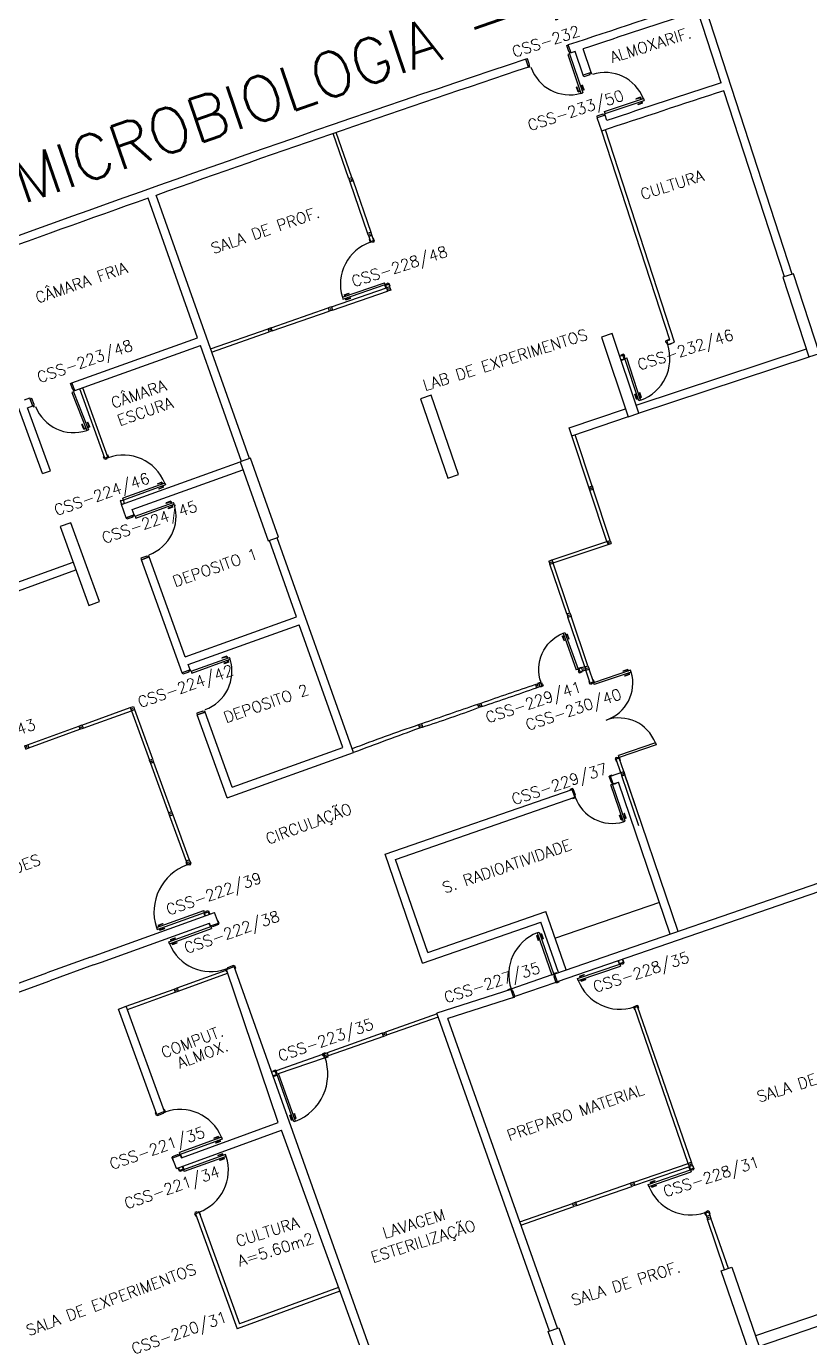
# Model space of a CAD drawing. Extents: x -152 to 150, y 325 to 437.
# Drawn here: x -137.69 to -123.66, y 363.59 to 387.06 of the extents above; entities that cross this region are included whole.
import ezdxf
from ezdxf.enums import TextEntityAlignment as Align

# ---------------------------------------------------------------- set-up
doc = ezdxf.new("R2010")
doc.units = 0
doc.header["$LTSCALE"] = 0.01
doc.header["$MEASUREMENT"] = 0
doc.layers.get('0').update_dxf_attribs({"linetype": 'CONTINUOUS'})
for name, color, linetype in [('ALV', 2, 'CONTINUOUS'), ('AREA', 2, 'CONTINUOUS'), ('BANC', 2, 'CONTINUOUS'), ('DIV', 2, 'CONTINUOUS'), ('ESQ', 1, 'CONTINUOUS'), ('ESTR', 3, 'CONTINUOUS'), ('MACANETA', 2, 'CONTINUOUS'), ('MARCO', 2, 'CONTINUOUS'), ('MAÇANETA', 2, 'CONTINUOUS'), ('PISO', 1, 'CONTINUOUS'), ('PORTA', 2, 'CONTINUOUS'), ('SOLEIRA', 1, 'CONTINUOUS'), ('TEXTO', 2, 'CONTINUOUS'), ('TEXTO-ENDEREÇO', 2, 'CONTINUOUS'), ('USO', 2, 'CONTINUOUS')]:
    doc.layers.add(name, color=color, linetype=linetype)
doc.styles.add('LEGENDA', font='romans.shx', dxfattribs={"height": 0.2})
doc.styles.add('UNB-100', font='simplex.shx', dxfattribs={"height": 3})
doc.styles.add('UNB-100-1', font='simplex.shx', dxfattribs={"height": 0.2})

# ---------------------------------------------------------------- blocks, each defined once
blk = doc.blocks.new('PILAR-SSS')
blk.add_lwpolyline([(0.003, -26.452), (0.003, -27.952), (0.203, -27.952), (0.203, -26.452)], close=True)
blk = doc.blocks.new('MT')
for p, q in [((-0.03, 0.03), (0.03, 0.03)), ((-0.03, 0.03), (-0.03, -0.03)), ((0.03, 0.03), (0.03, -0.03)), ((-0.03, -0.03), (0.03, -0.03))]:
    blk.add_line(p, q)
at = {"color": 1}
for p, q in [((-0.011, 0), (0.011, 0)), ((0, 0.011), (0, -0.011))]:
    blk.add_line(p, q, dxfattribs=at)
blk = doc.blocks.new('DOOR80')
at = {"layer": 'MACANETA'}
for p, q in [((-0.015, -0.755), (-0.015, -0.665)), ((-0.015, -0.665), (-0.01, -0.665)), ((-0.01, -0.755), (-0.01, -0.665)), ((0.075, -0.755), (0.075, -0.665)), ((0.08, -0.665), (0.075, -0.665)), ((0.08, -0.755), (0.08, -0.665)), ((-0.015, -0.755), (0.012, -0.755)), ((-0.01, -0.735), (0.012, -0.735)), ((0.012, -0.728), (0.015, -0.728)), ((0.012, -0.763), (0.012, -0.728)), ((0.012, -0.763), (0.015, -0.763)), ((0.053, -0.728), (0.05, -0.728)), ((0.053, -0.763), (0.05, -0.763)), ((0.053, -0.763), (0.053, -0.728)), ((0.075, -0.735), (0.053, -0.735)), ((0.08, -0.755), (0.053, -0.755))]:
    blk.add_line(p, q, dxfattribs=at)
at = {"layer": 'PORTA'}
for p, q in [((0.015, -0.8), (0.015, 0)), ((0.015, 0), (0.05, 0)), ((0.05, -0.8), (0.05, 0)), ((0.05, -0.8), (0.015, -0.8))]:
    blk.add_line(p, q, dxfattribs=at)
at = {"layer": 'PORTA', "color": 1}
blk.add_arc((0.02, 0), 0.8, 272.1491, 0, dxfattribs=at)
blk = doc.blocks.new('ESQCE')
for p, q in [((0, 0), (0, -2.143)), ((0.2, 0), (0.2, -0.06)), ((0.2, -0.06), (0, -0.06)), ((0.03, -0.06), (0.03, -2.143)), ((0.03, -1.056), (0, -1.056)), ((0.03, -1.086), (0, -1.086)), ((0.03, -2.113), (0, -2.113)), ((0.03, -2.143), (0, -2.143)), ((0.07, -2.113), (0.07, -4.253)), ((0.07, -2.113), (0.1, -2.113)), ((0.07, -2.143), (0.1, -2.143)), ((0.1, -2.113), (0.1, -4.253)), ((0.1, -3.199), (0.07, -3.199)), ((0.1, -3.229), (0.07, -3.229)), ((0.07, -4.223), (0.1, -4.223)), ((0, -4.256), (0, -6.443)), ((0.1, -4.256), (0, -4.256)), ((0.1, -4.316), (0, -4.316)), ((0.03, -4.346), (0, -4.346)), ((0.03, -4.316), (0.03, -6.443)), ((0.07, -4.253), (0.1, -4.253)), ((0.1, -4.256), (0.1, -4.316)), ((0.03, -6.413), (0, -6.413)), ((0.03, -6.443), (0, -6.443)), ((0.1, -6.413), (0.07, -6.413)), ((0.07, -6.413), (0.07, -8.571)), ((0.1, -6.443), (0.07, -6.443)), ((0.1, -6.413), (0.1, -8.571)), ((0.1, -7.485), (0.07, -7.485)), ((0.1, -7.515), (0.07, -7.515)), ((0, -8.541), (0.03, -8.541)), ((0, -8.541), (0, -10.694)), ((0, -8.571), (0.03, -8.571)), ((0.03, -8.541), (0.03, -10.694)), ((0.1, -8.541), (0.07, -8.541)), ((0.07, -8.571), (0.1, -8.571)), ((0.03, -9.628), (0, -9.628)), ((0.03, -9.658), (0, -9.658)), ((0.03, -10.664), (0, -10.664)), ((0.102, -10.694), (0, -10.694)), ((0, -10.694), (0, -10.755)), ((0.03, -10.694), (0, -10.694)), ((0, -10.755), (0.102, -10.755)), ((0.1, -10.755), (0.07, -10.755)), ((0.07, -10.755), (0.07, -12.882)), ((0.1, -10.785), (0.07, -10.785)), ((0.1, -10.755), (0.1, -12.882)), ((0.102, -10.755), (0.102, -10.694)), ((0.1, -11.77), (0.07, -11.77)), ((0.1, -11.8), (0.07, -11.8)), ((0.03, -12.852), (0, -12.852)), ((0.03, -12.852), (0, -12.852)), ((0, -12.852), (0, -12.887)), ((0.03, -12.882), (0, -12.882)), ((0, -12.887), (0, -15.019)), ((0.03, -12.852), (0.03, -14.95)), ((0.1, -12.852), (0.07, -12.852)), ((0.1, -12.882), (0.07, -12.882)), ((0.03, -13.898), (0, -13.898)), ((0.03, -13.958), (0, -13.958)), ((0, -14.95), (0.2, -14.95)), ((0.2, -14.95), (0.2, -15.019))]:
    blk.add_line(p, q)
blk = doc.blocks.new('ESQCE-SSC')
for p, q in [((0, 0), (0, -2.143)), ((0.2, 0), (0.2, -0.06)), ((0.2, -0.06), (0, -0.06)), ((0.03, -0.06), (0.03, -2.143)), ((0.03, -1.056), (0, -1.056)), ((0.03, -1.086), (0, -1.086)), ((0.03, -2.113), (0, -2.113)), ((0.03, -2.143), (0, -2.143)), ((0.07, -2.113), (0.07, -4.253)), ((0.07, -2.113), (0.1, -2.113)), ((0.07, -2.143), (0.1, -2.143)), ((0.1, -2.113), (0.1, -4.253)), ((0.1, -3.199), (0.07, -3.199)), ((0.1, -3.229), (0.07, -3.229)), ((0.07, -4.223), (0.1, -4.223)), ((0, -4.256), (0, -6.443)), ((0.1, -4.256), (0, -4.256)), ((0.1, -4.316), (0, -4.316)), ((0.03, -4.346), (0, -4.346)), ((0.03, -4.316), (0.03, -6.443)), ((0.07, -4.253), (0.1, -4.253)), ((0.1, -4.256), (0.1, -4.316)), ((0.03, -6.413), (0, -6.413)), ((0.03, -6.443), (0, -6.443)), ((0.1, -6.413), (0.07, -6.413)), ((0.07, -6.413), (0.07, -8.571)), ((0.1, -6.443), (0.07, -6.443)), ((0.1, -6.413), (0.1, -8.571)), ((0.1, -7.485), (0.07, -7.485)), ((0.1, -7.515), (0.07, -7.515)), ((0, -8.541), (0.03, -8.541)), ((0, -8.541), (0, -10.694)), ((0, -8.571), (0.03, -8.571)), ((0.03, -8.541), (0.03, -10.694)), ((0.1, -8.541), (0.07, -8.541)), ((0.07, -8.571), (0.1, -8.571)), ((0.03, -9.628), (0, -9.628)), ((0.03, -9.658), (0, -9.658)), ((0.03, -10.664), (0, -10.664)), ((0.102, -10.694), (0, -10.694)), ((0, -10.694), (0, -10.755)), ((0.03, -10.694), (0, -10.694)), ((0, -10.755), (0.102, -10.755)), ((0.1, -10.755), (0.07, -10.755)), ((0.07, -10.755), (0.07, -12.882)), ((0.1, -10.785), (0.07, -10.785)), ((0.1, -10.755), (0.1, -12.882)), ((0.102, -10.755), (0.102, -10.694)), ((0.1, -11.77), (0.07, -11.77)), ((0, -12.887), (0, -15.019)), ((0.03, -12.852), (0.03, -14.95)), ((0, -14.95), (0.2, -14.95)), ((0.2, -14.95), (0.2, -15.019))]:
    blk.add_line(p, q)
blk = doc.blocks.new('DOOR90')
at = {"layer": 'MACANETA'}
for p, q in [((-0.01, -0.765), (-0.005, -0.765)), ((-0.01, -0.855), (-0.01, -0.765)), ((-0.01, -0.855), (0.017, -0.855)), ((-0.005, -0.855), (-0.005, -0.765)), ((-0.005, -0.835), (0.017, -0.835)), ((0.017, -0.863), (0.017, -0.828)), ((0.017, -0.828), (0.02, -0.828)), ((0.017, -0.863), (0.02, -0.863)), ((0.053, -0.828), (0.05, -0.828)), ((0.053, -0.863), (0.05, -0.863)), ((0.053, -0.863), (0.053, -0.828)), ((0.075, -0.835), (0.053, -0.835)), ((0.08, -0.855), (0.053, -0.855)), ((0.08, -0.765), (0.075, -0.765)), ((0.075, -0.855), (0.075, -0.765)), ((0.08, -0.855), (0.08, -0.765))]:
    blk.add_line(p, q, dxfattribs=at)
at = {"layer": 'PORTA'}
for p, q in [((0.02, -0.9), (0.02, 0.01)), ((0.02, 0.01), (0.05, 0.01)), ((0.05, -0.9), (0.05, 0.01)), ((0.05, -0.9), (0.02, -0.9))]:
    blk.add_line(p, q, dxfattribs=at)
at = {"layer": 'PORTA', "color": 1}
blk.add_arc((0.02, 0.01), 0.91, 271.8892, 0, dxfattribs=at)
blk = doc.blocks.new('DOOR-90')
at = {"layer": 'MACANETA'}
for p, q in [((-0.08, -0.765), (-0.075, -0.765)), ((-0.08, -0.855), (-0.08, -0.765)), ((-0.08, -0.855), (-0.053, -0.855)), ((-0.075, -0.855), (-0.075, -0.765)), ((-0.075, -0.835), (-0.053, -0.835)), ((-0.053, -0.863), (-0.053, -0.828)), ((-0.053, -0.828), (-0.05, -0.828)), ((-0.053, -0.863), (-0.05, -0.863)), ((-0.012, -0.828), (-0.015, -0.828)), ((-0.012, -0.863), (-0.015, -0.863)), ((-0.012, -0.863), (-0.012, -0.828)), ((0.01, -0.835), (-0.012, -0.835)), ((0.015, -0.855), (-0.012, -0.855)), ((0.015, -0.765), (0.01, -0.765)), ((0.01, -0.855), (0.01, -0.765)), ((0.015, -0.855), (0.015, -0.765))]:
    blk.add_line(p, q, dxfattribs=at)
at = {"layer": 'PORTA'}
for p, q in [((-0.015, 0), (-0.05, 0)), ((-0.05, -0.9), (-0.05, 0)), ((-0.015, -0.9), (-0.015, 0)), ((-0.05, -0.9), (-0.015, -0.9))]:
    blk.add_line(p, q, dxfattribs=at)
at = {"layer": 'PORTA', "color": 1}
blk.add_arc((-0.02, 0), 0.9, 180, 268.0898, dxfattribs=at)
blk = doc.blocks.new('DOOR-70')
at = {"layer": 'MAÇANETA'}
for p, q in [((-0.08, -0.655), (-0.08, -0.565)), ((-0.08, -0.565), (-0.075, -0.565)), ((-0.08, -0.655), (-0.053, -0.655)), ((-0.075, -0.655), (-0.075, -0.565)), ((-0.075, -0.635), (-0.053, -0.635)), ((-0.053, -0.628), (-0.05, -0.628)), ((-0.053, -0.663), (-0.053, -0.628)), ((-0.053, -0.663), (-0.05, -0.663)), ((-0.012, -0.628), (-0.015, -0.628)), ((-0.012, -0.663), (-0.015, -0.663)), ((-0.012, -0.663), (-0.012, -0.628)), ((0.01, -0.635), (-0.012, -0.635)), ((0.015, -0.655), (-0.012, -0.655)), ((0.01, -0.655), (0.01, -0.565)), ((0.015, -0.565), (0.01, -0.565)), ((0.015, -0.655), (0.015, -0.565))]:
    blk.add_line(p, q, dxfattribs=at)
at = {"layer": 'PORTA'}
for p, q in [((-0.05, -0.7), (-0.05, 0)), ((-0.015, 0), (-0.05, 0)), ((-0.015, -0.7), (-0.015, 0)), ((-0.05, -0.7), (-0.015, -0.7))]:
    blk.add_line(p, q, dxfattribs=at)
at = {"layer": 'PORTA', "color": 1}
blk.add_arc((-0.02, 0), 0.7, 180, 267.5437, dxfattribs=at)
blk = doc.blocks.new('DOOR-80')
at = {"layer": 'MACANETA'}
for p, q in [((-0.08, -0.665), (-0.075, -0.665)), ((-0.08, -0.755), (-0.08, -0.665)), ((-0.075, -0.755), (-0.075, -0.665)), ((0.015, -0.665), (0.01, -0.665)), ((0.01, -0.755), (0.01, -0.665)), ((0.015, -0.755), (0.015, -0.665)), ((-0.08, -0.755), (-0.053, -0.755)), ((-0.075, -0.735), (-0.053, -0.735)), ((-0.053, -0.763), (-0.053, -0.728)), ((-0.053, -0.728), (-0.05, -0.728)), ((-0.053, -0.763), (-0.05, -0.763)), ((-0.012, -0.728), (-0.015, -0.728)), ((-0.012, -0.763), (-0.015, -0.763)), ((-0.012, -0.763), (-0.012, -0.728)), ((0.01, -0.735), (-0.012, -0.735)), ((0.015, -0.755), (-0.012, -0.755))]:
    blk.add_line(p, q, dxfattribs=at)
at = {"layer": 'PORTA'}
for p, q in [((-0.05, -0.8), (-0.05, 0)), ((-0.015, 0), (-0.05, 0)), ((-0.015, -0.8), (-0.015, 0)), ((-0.05, -0.8), (-0.015, -0.8))]:
    blk.add_line(p, q, dxfattribs=at)
at = {"layer": 'PORTA', "color": 1}
blk.add_arc((-0.02, 0), 0.8, 180, 267.8509, dxfattribs=at)
blk = doc.blocks.new('PD80')
for p, q in [((-0.777, 0.01), (-0.777, -0.03)), ((-0.777, 0.01), (-0.687, 0.01)), ((-0.687, 0), (-0.687, 0.01)), ((-0.075, 0), (0.075, 0)), ((-0.075, 0), (-0.075, -0.02)), ((0.075, -0.03), (0.075, 0)), ((-0.817, -0.065), (-0.817, -0.03)), ((-0.085, -0.03), (-0.817, -0.03)), ((-0.085, -0.065), (-0.817, -0.065)), ((-0.777, -0.105), (-0.777, -0.065)), ((-0.777, -0.105), (-0.687, -0.105)), ((-0.767, 0), (-0.767, -0.03)), ((-0.767, 0), (-0.687, 0)), ((-0.767, -0.095), (-0.767, -0.065)), ((-0.767, -0.095), (-0.687, -0.095)), ((-0.687, -0.095), (-0.687, -0.105)), ((-0.085, -0.03), (-0.085, -0.065)), ((-0.075, -0.02), (-0.04, -0.02)), ((-0.04, -0.03), (-0.04, -0.02)), ((-0.04, -0.03), (0.075, -0.03)), ((-0.075, -0.781), (-0.04, -0.781)), ((-0.075, -0.801), (-0.075, -0.781)), ((-0.075, -0.801), (0.075, -0.801)), ((-0.075, -0.802), (0.075, -0.802)), ((-0.04, -0.771), (0.075, -0.771)), ((-0.04, -0.771), (-0.04, -0.781)), ((0.075, -0.771), (0.075, -0.801))]:
    blk.add_line(p, q)
blk.add_arc((-0.085, -0.03), 0.731, 182.6571, 270)
blk = doc.blocks.new('PE80')
for p, q in [((0.075, 0), (-0.075, 0)), ((-0.075, -0.03), (-0.075, 0)), ((0.075, 0), (0.075, -0.02)), ((0.777, 0.01), (0.687, 0.01)), ((0.687, 0), (0.687, 0.01)), ((0.777, 0.01), (0.777, -0.03)), ((0.04, -0.03), (-0.075, -0.03)), ((0.075, -0.02), (0.04, -0.02)), ((0.04, -0.03), (0.04, -0.02)), ((0.085, -0.03), (0.817, -0.03)), ((0.085, -0.03), (0.085, -0.065)), ((0.085, -0.065), (0.817, -0.065)), ((0.767, 0), (0.687, 0)), ((0.767, -0.095), (0.687, -0.095)), ((0.687, -0.095), (0.687, -0.105)), ((0.777, -0.105), (0.687, -0.105)), ((0.767, 0), (0.767, -0.03)), ((0.767, -0.095), (0.767, -0.065)), ((0.777, -0.105), (0.777, -0.065)), ((0.817, -0.065), (0.817, -0.03)), ((0.04, -0.771), (-0.075, -0.771)), ((-0.075, -0.771), (-0.075, -0.801)), ((0.075, -0.801), (-0.075, -0.801)), ((0.075, -0.802), (-0.075, -0.802)), ((0.04, -0.771), (0.04, -0.781)), ((0.075, -0.781), (0.04, -0.781)), ((0.075, -0.801), (0.075, -0.781))]:
    blk.add_line(p, q)
blk.add_arc((0.085, -0.03), 0.731, 270, 357.3429)
blk = doc.blocks.new('bl')
at = {"layer": 'PORTA'}
for p, q in [((-126.424, 374.234), (-127.087, 374.009)), ((-126.413, 374.201), (-127.076, 373.976)), ((-126.424, 374.234), (-126.413, 374.201))]:
    blk.add_line(p, q, dxfattribs=at)
at = {"layer": 'PORTA', "color": 1}
blk.add_arc((-127.077, 373.981), 0.7, 21.2433, 108.787, dxfattribs=at)
at = {"layer": 'MAÇANETA', "rotation": 108.7870427439232}
blk.add_blockref('DOOR-70', (-127.535, 375.325), dxfattribs=at)
blk = doc.blocks.new('port6')
at = {"layer": 'PORTA'}
for p, q in [((-127.818, 370.017), (-127.06, 370.273)), ((-127.807, 369.984), (-127.049, 370.24)), ((-127.807, 369.984), (-127.818, 370.017)), ((-127.785, 370.06), (-127.7, 370.089)), ((-127.785, 370.06), (-127.776, 370.035)), ((-127.783, 370.056), (-127.698, 370.084)), ((-127.783, 370.032), (-127.75, 370.043)), ((-127.783, 370.032), (-127.782, 370.029)), ((-127.77, 369.993), (-127.771, 369.996)), ((-127.77, 369.993), (-127.737, 370.005)), ((-127.764, 370.062), (-127.757, 370.041)), ((-127.755, 369.97), (-127.763, 369.996)), ((-127.756, 369.975), (-127.671, 370.004)), ((-127.755, 369.97), (-127.669, 369.999)), ((-127.75, 370.043), (-127.749, 370.041)), ((-127.737, 369.981), (-127.744, 370.002)), ((-127.737, 370.005), (-127.738, 370.007)), ((-127.7, 370.089), (-127.698, 370.084)), ((-127.669, 369.999), (-127.671, 370.004))]:
    blk.add_line(p, q, dxfattribs=at)
at = {"layer": 'PORTA', "color": 1}
blk.add_arc((-127.058, 370.268), 0.8, 200.7886, 288.6395, dxfattribs=at)

msp = doc.modelspace()

# ---------------------------------------------------------------- linework, layer by layer
at = {"layer": 'ALV'}
for p, q in [((-125.247, 386.048), (-125.666, 387.332)), ((-123.974, 382.624), (-125.523, 387.378)), ((-127.934, 386.585), (-127.984, 386.726)), ((-127.718, 386.185), (-127.859, 386.61)), ((-127.575, 386.232), (-127.717, 386.657)), ((-128.695, 386.331), (-128.745, 386.472)), ((-127.575, 386.232), (-127.718, 386.185)), ((-124.116, 382.578), (-125.201, 385.906)), ((-127.323, 385.471), (-127.465, 385.424)), ((-127.291, 385.376), (-127.323, 385.471)), ((-127.386, 385.186), (-127.465, 385.424)), ((-133.692, 379.322), (-135.362, 384.035)), ((-134.618, 381.487), (-135.503, 383.985)), ((-136.867, 380.679), (-134.618, 381.487)), ((-136.813, 380.539), (-134.568, 381.345)), ((-133.833, 379.272), (-134.568, 381.345)), ((-126.771, 380.279), (-123.718, 381.288)), ((-126.726, 380.135), (-123.671, 381.146)), ((-137.395, 379.054), (-138.079, 380.934)), ((-136.813, 380.539), (-136.867, 380.679)), ((-137.716, 380.374), (-137.622, 380.408)), ((-137.665, 380.233), (-137.568, 380.268)), ((-137.568, 380.268), (-137.622, 380.408)), ((-137.254, 379.106), (-137.665, 380.233)), ((-127.968, 379.873), (-126.961, 380.215)), ((-127.92, 379.731), (-126.907, 380.075)), ((-127.92, 379.731), (-127.968, 379.873)), ((-137.395, 379.054), (-137.254, 379.106)), ((-135.981, 378.5), (-133.858, 379.263)), ((-135.789, 378.41), (-133.807, 379.122)), ((-135.896, 378.265), (-135.981, 378.5)), ((-135.755, 378.316), (-135.789, 378.41)), ((-135.896, 378.265), (-135.755, 378.316)), ((-132.849, 376.491), (-133.334, 377.857)), ((-131.83, 374.062), (-133.192, 377.907)), ((-139.478, 376.514), (-136.847, 377.471)), ((-135.624, 377.511), (-135.483, 377.562)), ((-134.896, 375.49), (-135.624, 377.511)), ((-134.839, 375.776), (-135.483, 377.562)), ((-139.427, 376.373), (-136.796, 377.33)), ((-134.843, 375.775), (-132.849, 376.491)), ((-134.788, 375.635), (-132.799, 376.349)), ((-132.021, 374.152), (-132.799, 376.349)), ((-134.754, 375.542), (-134.788, 375.635)), ((-134.624, 374.737), (-134.482, 374.787)), ((-134.088, 373.251), (-134.624, 374.737)), ((-133.997, 373.443), (-134.482, 374.787)), ((-134.088, 373.251), (-131.83, 374.062)), ((-133.997, 373.443), (-132.021, 374.152)), ((-127.071, 373.962), (-127.128, 373.942)), ((-127.045, 373.701), (-127.128, 373.942)), ((-126.989, 373.72), (-127.071, 373.962)), ((-120.877, 372.632), (-128.231, 370.098)), ((-120.83, 372.489), (-128.182, 369.956)), ((-136.534, 370.402), (-134.315, 371.199)), ((-134.247, 371.011), (-134.315, 371.199)), ((-136.341, 370.312), (-134.405, 371.007)), ((-134.388, 370.96), (-134.405, 371.007)), ((-134.388, 370.96), (-134.247, 371.011)), ((-136.534, 370.401), (-137.314, 370.118)), ((-136.482, 370.261), (-137.262, 369.977)), ((-136.482, 370.261), (-136.341, 370.312)), ((-134.104, 370.18), (-133.963, 370.231)), ((-133.178, 367.439), (-134.104, 370.18)), ((-131.267, 362.651), (-133.963, 370.231)), ((-140.077, 369.112), (-137.314, 370.118)), ((-140.025, 368.971), (-137.262, 369.977)), ((-128.231, 370.098), (-128.182, 369.956)), ((-129.014, 369.82), (-130.335, 369.396)), ((-129.014, 369.82), (-128.965, 369.678)), ((-136.035, 369.469), (-135.894, 369.52)), ((-135.35, 367.585), (-136.035, 369.469)), ((-135.209, 367.636), (-135.894, 369.52)), ((-128.965, 369.678), (-130.142, 369.3)), ((-128.32, 363.709), (-130.335, 369.396)), ((-128.179, 363.759), (-130.142, 369.3)), ((-135.209, 367.636), (-135.35, 367.585)), ((-134.908, 366.809), (-133.178, 367.439)), ((-134.998, 366.617), (-133.119, 367.301)), ((-131.408, 362.6), (-133.119, 367.301)), ((-134.926, 366.856), (-135.066, 366.805)), ((-134.999, 366.619), (-135.066, 366.805)), ((-134.908, 366.809), (-134.926, 366.856)), ((-122.515, 364.345), (-124.634, 363.621)), ((-122.451, 364.156), (-124.569, 363.432))]:
    msp.add_line(p, q, dxfattribs=at)
for radius, start, end in [(407.019, 107.67962, 108.39593), (406.869, 108.05916, 108.36324), (406.869, 108.38436, 108.3955), (407.019, 108.50881, 109.9998), (406.869, 108.50842, 109.50144), (406.869, 108.50842, 109.50144), (405.369, 108.05916, 108.3844), (405.519, 108.05916, 108.3632), (406.869, 109.52256, 109.98924)]:
    msp.add_arc((0.463, 0.506), radius, start, end, dxfattribs=at)
at = {"layer": 'BANC'}
msp.add_line((-126.352, 371.38), (-128.215, 370.738), dxfattribs=at)
at = {"layer": 'DIV'}
for p, q in [((-126.08, 381.405), (-127.32, 385.208)), ((-131.913, 384.331), (-132.192, 385.142)), ((-131.856, 384.351), (-132.136, 385.162)), ((-126.169, 381.45), (-127.386, 385.186)), ((-131.893, 384.274), (-131.576, 383.354)), ((-131.836, 384.294), (-131.519, 383.374)), ((-131.499, 383.317), (-131.469, 383.228)), ((-131.556, 383.297), (-131.526, 383.209)), ((-131.526, 383.209), (-131.469, 383.228)), ((-131.255, 382.424), (-131.198, 382.444)), ((-131.255, 382.424), (-131.239, 382.377)), ((-131.198, 382.444), (-131.182, 382.396)), ((-132.224, 382.039), (-131.239, 382.377)), ((-132.204, 381.982), (-131.219, 382.32)), ((-133.301, 381.666), (-132.281, 382.019)), ((-133.282, 381.609), (-132.261, 381.962)), ((-134.388, 381.286), (-133.358, 381.646)), ((-134.368, 381.23), (-133.338, 381.589)), ((-126.216, 381.434), (-126.169, 381.45)), ((-126.195, 381.368), (-126.216, 381.434)), ((-126.195, 381.368), (-126.08, 381.405)), ((-127.066, 381.158), (-127.005, 381.177)), ((-127.043, 381.091), (-126.984, 381.111)), ((-126.984, 381.111), (-127.005, 381.177)), ((-127.292, 377.84), (-127.92, 379.732)), ((-127.235, 377.859), (-127.863, 379.751)), ((-128.29, 377.506), (-127.292, 377.84)), ((-128.271, 377.449), (-127.273, 377.783)), ((-127.955, 376.561), (-128.257, 377.452)), ((-128.011, 376.542), (-128.314, 377.433)), ((-127.689, 375.595), (-127.992, 376.485)), ((-127.633, 375.614), (-127.935, 376.505)), ((-127.746, 375.575), (-127.793, 375.558)), ((-127.793, 375.558), (-127.773, 375.501)), ((-127.726, 375.518), (-127.773, 375.501)), ((-127.592, 375.305), (-127.67, 375.538)), ((-127.535, 375.325), (-127.613, 375.557)), ((-128.513, 375.299), (-128.48, 375.309)), ((-128.494, 375.242), (-128.459, 375.253)), ((-128.48, 375.309), (-128.459, 375.253)), ((-127.535, 375.325), (-127.592, 375.305)), ((-136.689, 374.555), (-135.825, 374.866)), ((-136.668, 374.499), (-135.804, 374.81)), ((-135.804, 374.81), (-135.482, 373.926)), ((-135.747, 374.831), (-135.426, 373.947)), ((-137.66, 374.202), (-136.745, 374.534)), ((-137.639, 374.146), (-136.724, 374.478)), ((-135.462, 373.87), (-135.14, 372.986)), ((-135.405, 373.89), (-135.084, 373.006)), ((-127.227, 373.642), (-126.99, 373.724)), ((-126.017, 370.861), (-126.99, 373.724)), ((-127.178, 373.5), (-127.227, 373.642)), ((-127.178, 373.5), (-127.084, 373.533)), ((-126.159, 370.812), (-127.084, 373.533)), ((-126.724, 372.753), (-127.026, 373.644)), ((-126.667, 372.773), (-126.97, 373.663)), ((-131.259, 372.244), (-127.917, 373.402)), ((-131.076, 372.149), (-127.868, 373.261)), ((-127.868, 373.261), (-127.917, 373.402)), ((-135.12, 372.93), (-134.825, 372.121)), ((-135.063, 372.95), (-134.768, 372.141)), ((-130.596, 370.292), (-131.259, 372.244)), ((-130.496, 370.486), (-131.076, 372.149)), ((-134.492, 371.188), (-134.426, 371.212)), ((-134.475, 371.141), (-134.492, 371.188)), ((-134.409, 371.165), (-134.426, 371.212)), ((-130.496, 370.486), (-128.383, 371.218)), ((-128.019, 370.173), (-128.383, 371.218)), ((-130.596, 370.292), (-128.475, 371.028)), ((-128.161, 370.124), (-128.475, 371.028)), ((-127.065, 370.287), (-127.081, 370.335)), ((-127.065, 370.287), (-126.998, 370.31)), ((-126.998, 370.31), (-127.015, 370.357)), ((-134.984, 369.851), (-134.109, 370.166)), ((-134.964, 369.794), (-134.081, 370.113)), ((-135.894, 369.52), (-135.04, 369.83)), ((-135.874, 369.464), (-135.02, 369.774)), ((-126.799, 369.501), (-126.746, 369.519)), ((-125.836, 366.709), (-126.799, 369.501)), ((-125.78, 366.728), (-126.746, 369.519)), ((-130.332, 369.386), (-131.257, 369.059)), ((-130.312, 369.329), (-131.238, 369.002)), ((-131.314, 369.039), (-132.302, 368.688)), ((-131.294, 368.983), (-132.282, 368.632)), ((-132.336, 368.604), (-132.359, 368.67)), ((-133.233, 368.362), (-133.291, 368.341)), ((-133.209, 368.296), (-133.267, 368.275)), ((-133.209, 368.296), (-133.233, 368.362)), ((-134.892, 366.655), (-134.875, 366.608)), ((-126.812, 366.373), (-125.836, 366.709)), ((-126.792, 366.317), (-125.817, 366.652)), ((-125.817, 366.652), (-125.8, 366.605)), ((-125.76, 366.672), (-125.744, 366.624)), ((-134.958, 366.631), (-134.941, 366.584)), ((-134.875, 366.608), (-134.941, 366.584)), ((-125.8, 366.605), (-125.744, 366.624)), ((-127.849, 366.014), (-126.869, 366.354)), ((-127.83, 365.957), (-126.849, 366.297)), ((-128.853, 365.663), (-127.906, 365.994)), ((-134.591, 365.828), (-134.657, 365.804)), ((-134.657, 365.804), (-133.909, 363.748)), ((-134.591, 365.828), (-133.867, 363.838)), ((-128.833, 365.606), (-127.886, 365.937)), ((-125.53, 365.82), (-125.473, 365.84)), ((-125.53, 365.82), (-125.51, 365.763)), ((-125.473, 365.84), (-125.453, 365.782)), ((-125.119, 364.829), (-125.434, 365.726)), ((-125.185, 364.805), (-125.491, 365.706)), ((-132.071, 364.423), (-133.909, 363.748)), ((-132.095, 364.489), (-133.867, 363.838))]:
    msp.add_line(p, q, dxfattribs=at)
for centre, radius, start, end in [((-106.469, 309.363), 69.522, 108.53574, 109.39045), ((-148.024, 430.301), 58.42, 288.45461, 289.47158), ((-108.394, 312.072), 66.334, 108.65076, 109.56713), ((-139.728, 402.513), 29.448, 288.077, 290.1409), ((-122.05, 348.805), 27.154, 108.5004, 111.1616), ((-57.774, 175.527), 211.897, 110.1151, 110.45603)]:
    msp.add_arc(centre, radius, start, end, dxfattribs=at)
at = {"layer": 'ESQ'}
for p, q in [((-136.28, 379.328), (-136.728, 380.57)), ((-136.224, 379.348), (-136.672, 380.59)), ((-136.224, 379.348), (-136.28, 379.328)), ((-135.925, 378.52), (-135.981, 378.5))]:
    msp.add_line(p, q, dxfattribs=at)
at = {"layer": 'ESTR'}
for points in [[(-123.677, 381.144), (-123.487, 381.206), (-123.951, 382.632), (-124.141, 382.57)], [(-126.913, 380.073), (-126.723, 380.136), (-127.2, 381.559), (-127.39, 381.495)], [(-130.14, 378.975), (-129.951, 379.04), (-130.44, 380.458), (-130.629, 380.393)], [(-133.357, 377.849), (-133.169, 377.916), (-133.67, 379.33), (-133.858, 379.263)], [(-136.565, 376.696), (-136.377, 376.764), (-136.89, 378.174), (-137.078, 378.106)], [(-125.058, 364.85), (-124.569, 363.432), (-124.758, 363.366), (-125.247, 364.785)], [(-128.155, 363.768), (-127.654, 362.354), (-127.843, 362.287), (-128.344, 363.701)]]:
    msp.add_lwpolyline(points, close=True, dxfattribs=at)
at = {"layer": 'MARCO'}
for p, q in [((-131.54, 383.251), (-131.55, 383.248)), ((-131.55, 383.248), (-131.533, 383.201)), ((-131.533, 383.201), (-131.524, 383.204)), ((-131.526, 383.209), (-131.524, 383.204)), ((-131.524, 383.204), (-131.521, 383.195)), ((-131.521, 383.195), (-131.488, 383.206)), ((-131.488, 383.206), (-131.484, 383.196)), ((-131.484, 383.196), (-131.461, 383.205)), ((-131.471, 383.265), (-131.48, 383.261)), ((-131.455, 383.217), (-131.471, 383.265)), ((-131.469, 383.228), (-131.464, 383.214)), ((-131.464, 383.214), (-131.455, 383.217)), ((-131.461, 383.205), (-131.464, 383.214)), ((-131.266, 382.426), (-131.257, 382.429)), ((-131.25, 382.378), (-131.266, 382.426)), ((-131.26, 382.438), (-131.227, 382.45)), ((-131.257, 382.429), (-131.26, 382.438)), ((-131.255, 382.424), (-131.257, 382.429)), ((-131.24, 382.382), (-131.25, 382.378)), ((-131.23, 382.459), (-131.206, 382.467)), ((-131.227, 382.45), (-131.23, 382.459)), ((-131.206, 382.467), (-131.203, 382.458)), ((-131.203, 382.458), (-131.194, 382.461)), ((-131.198, 382.444), (-131.203, 382.458)), ((-131.194, 382.461), (-131.177, 382.414)), ((-131.177, 382.414), (-131.187, 382.411)), ((-126.234, 381.439), (-126.186, 381.455)), ((-126.231, 381.43), (-126.234, 381.439)), ((-126.186, 381.455), (-126.183, 381.445)), ((-126.24, 381.427), (-126.231, 381.43)), ((-126.229, 381.393), (-126.24, 381.427)), ((-126.216, 381.434), (-126.231, 381.43)), ((-126.22, 381.396), (-126.229, 381.393)), ((-126.209, 381.363), (-126.22, 381.396)), ((-126.199, 381.366), (-126.209, 381.363)), ((-126.195, 381.368), (-126.199, 381.366)), ((-126.196, 381.357), (-126.199, 381.366)), ((-126.149, 381.372), (-126.196, 381.357)), ((-126.152, 381.382), (-126.149, 381.372)), ((-126.994, 381.191), (-127.042, 381.176)), ((-127.042, 381.176), (-127.039, 381.166)), ((-127.027, 381.097), (-127.023, 381.087)), ((-127.023, 381.087), (-126.976, 381.103)), ((-127.005, 381.177), (-126.991, 381.182)), ((-126.991, 381.182), (-126.994, 381.191)), ((-126.982, 381.185), (-126.991, 381.182)), ((-126.984, 381.111), (-126.979, 381.112)), ((-126.971, 381.152), (-126.982, 381.185)), ((-126.98, 381.149), (-126.971, 381.152)), ((-126.969, 381.115), (-126.98, 381.149)), ((-126.979, 381.112), (-126.969, 381.115)), ((-126.976, 381.103), (-126.979, 381.112)), ((-134.82, 372.107), (-134.831, 372.103)), ((-134.831, 372.103), (-134.814, 372.055)), ((-134.814, 372.055), (-134.803, 372.06)), ((-134.805, 372.064), (-134.799, 372.05)), ((-134.799, 372.05), (-134.768, 372.061)), ((-134.768, 372.061), (-134.765, 372.052)), ((-134.765, 372.052), (-134.74, 372.061)), ((-134.751, 372.121), (-134.76, 372.117)), ((-134.734, 372.074), (-134.751, 372.121)), ((-134.748, 372.085), (-134.743, 372.07)), ((-134.743, 372.07), (-134.734, 372.074)), ((-134.74, 372.061), (-134.743, 372.07)), ((-134.503, 371.19), (-134.493, 371.193)), ((-134.486, 371.143), (-134.503, 371.19)), ((-134.497, 371.203), (-134.464, 371.214)), ((-134.493, 371.193), (-134.497, 371.203)), ((-134.492, 371.188), (-134.493, 371.193)), ((-134.477, 371.146), (-134.486, 371.143)), ((-134.467, 371.224), (-134.434, 371.236)), ((-134.464, 371.214), (-134.467, 371.224)), ((-134.434, 371.236), (-134.431, 371.226)), ((-134.431, 371.226), (-134.422, 371.23)), ((-134.426, 371.212), (-134.431, 371.226)), ((-134.422, 371.23), (-134.405, 371.183)), ((-134.405, 371.183), (-134.414, 371.179)), ((-134.403, 371.002), (-134.412, 370.999)), ((-134.412, 370.999), (-134.395, 370.952)), ((-134.395, 370.952), (-134.386, 370.955)), ((-134.388, 370.96), (-134.386, 370.955)), ((-134.386, 370.955), (-134.382, 370.946)), ((-134.382, 370.946), (-134.35, 370.958)), ((-134.35, 370.958), (-134.346, 370.948)), ((-134.346, 370.948), (-134.238, 370.988)), ((-134.249, 371.048), (-134.259, 371.044)), ((-134.232, 371.001), (-134.249, 371.048)), ((-134.247, 371.011), (-134.242, 370.997)), ((-134.242, 370.997), (-134.232, 371.001)), ((-134.238, 370.988), (-134.242, 370.997)), ((-134.115, 370.181), (-134.105, 370.185)), ((-134.098, 370.134), (-134.115, 370.181)), ((-134.109, 370.194), (-134.076, 370.206)), ((-134.105, 370.185), (-134.109, 370.194)), ((-134.104, 370.18), (-134.105, 370.185)), ((-134.079, 370.215), (-133.971, 370.255)), ((-134.076, 370.206), (-134.079, 370.215)), ((-133.971, 370.255), (-133.968, 370.245)), ((-133.968, 370.245), (-133.958, 370.249)), ((-133.963, 370.231), (-133.968, 370.245)), ((-133.958, 370.249), (-133.941, 370.202)), ((-133.941, 370.202), (-133.951, 370.198)), ((-127.079, 370.33), (-127.089, 370.327)), ((-127.089, 370.327), (-127.073, 370.279)), ((-127.073, 370.279), (-127.063, 370.283)), ((-127.065, 370.287), (-127.063, 370.283)), ((-127.063, 370.283), (-127.06, 370.273)), ((-127.06, 370.273), (-127.027, 370.284)), ((-127.027, 370.284), (-127.024, 370.275)), ((-127.024, 370.275), (-126.99, 370.286)), ((-127, 370.346), (-127.01, 370.343)), ((-126.984, 370.299), (-127, 370.346)), ((-126.998, 370.31), (-126.994, 370.296)), ((-126.994, 370.296), (-126.984, 370.299)), ((-126.99, 370.286), (-126.994, 370.296)), ((-134.088, 370.138), (-134.098, 370.134)), ((-128.236, 370.095), (-128.245, 370.092)), ((-128.245, 370.092), (-128.234, 370.059)), ((-128.234, 370.059), (-128.243, 370.056)), ((-128.243, 370.056), (-128.206, 369.947)), ((-128.192, 370.121), (-128.239, 370.105)), ((-128.239, 370.105), (-128.236, 370.095)), ((-128.231, 370.097), (-128.236, 370.095)), ((-128.206, 369.947), (-128.196, 369.95)), ((-128.182, 369.955), (-128.196, 369.95)), ((-128.196, 369.95), (-128.193, 369.941)), ((-128.193, 369.941), (-128.146, 369.957)), ((-128.188, 370.112), (-128.192, 370.121)), ((-128.146, 369.957), (-128.149, 369.966)), ((-129.062, 369.822), (-129.014, 369.838)), ((-129.058, 369.812), (-129.062, 369.822)), ((-129.016, 369.827), (-129.011, 369.829)), ((-129.014, 369.838), (-129.011, 369.829)), ((-129.011, 369.829), (-129.002, 369.832)), ((-129.002, 369.832), (-128.99, 369.799)), ((-128.99, 369.799), (-128.981, 369.802)), ((-128.981, 369.802), (-128.943, 369.693)), ((-128.997, 369.664), (-129, 369.674)), ((-128.95, 369.68), (-128.997, 369.664)), ((-128.967, 369.685), (-128.953, 369.69)), ((-128.943, 369.693), (-128.953, 369.69)), ((-128.953, 369.69), (-128.95, 369.68)), ((-126.811, 369.502), (-126.801, 369.506)), ((-126.795, 369.455), (-126.811, 369.502)), ((-126.804, 369.515), (-126.771, 369.526)), ((-126.801, 369.506), (-126.804, 369.515)), ((-126.799, 369.501), (-126.801, 369.506)), ((-126.774, 369.536), (-126.754, 369.543)), ((-126.771, 369.526), (-126.774, 369.536)), ((-126.754, 369.543), (-126.75, 369.533)), ((-126.75, 369.533), (-126.741, 369.536)), ((-126.746, 369.519), (-126.75, 369.533)), ((-126.741, 369.536), (-126.725, 369.489)), ((-126.725, 369.489), (-126.734, 369.486)), ((-126.785, 369.458), (-126.795, 369.455)), ((-132.383, 368.662), (-132.373, 368.665)), ((-132.371, 368.629), (-132.383, 368.662)), ((-132.377, 368.675), (-132.33, 368.691)), ((-132.373, 368.665), (-132.377, 368.675)), ((-132.359, 368.67), (-132.373, 368.665)), ((-132.362, 368.632), (-132.371, 368.629)), ((-132.35, 368.599), (-132.362, 368.632)), ((-132.341, 368.603), (-132.35, 368.599)), ((-132.336, 368.604), (-132.341, 368.603)), ((-132.337, 368.593), (-132.341, 368.603)), ((-132.29, 368.61), (-132.337, 368.593)), ((-132.33, 368.691), (-132.326, 368.682)), ((-132.296, 368.626), (-132.29, 368.61)), ((-133.222, 368.376), (-133.269, 368.36)), ((-133.269, 368.36), (-133.266, 368.35)), ((-133.233, 368.362), (-133.219, 368.367)), ((-133.219, 368.367), (-133.222, 368.376)), ((-133.209, 368.37), (-133.219, 368.367)), ((-133.198, 368.337), (-133.209, 368.37)), ((-133.209, 368.296), (-133.205, 368.298)), ((-133.207, 368.334), (-133.198, 368.337)), ((-133.195, 368.301), (-133.207, 368.334)), ((-133.205, 368.298), (-133.195, 368.301)), ((-133.201, 368.288), (-133.205, 368.298)), ((-133.252, 368.281), (-133.248, 368.271)), ((-133.248, 368.271), (-133.201, 368.288)), ((-134.89, 366.651), (-134.881, 366.654)), ((-134.881, 366.654), (-134.864, 366.607)), ((-125.746, 366.661), (-125.755, 366.657)), ((-125.729, 366.613), (-125.746, 366.661)), ((-134.962, 366.614), (-134.953, 366.617)), ((-134.945, 366.567), (-134.962, 366.614)), ((-134.936, 366.57), (-134.945, 366.567)), ((-134.941, 366.584), (-134.936, 366.57)), ((-134.932, 366.561), (-134.936, 366.57)), ((-134.899, 366.573), (-134.932, 366.561)), ((-134.87, 366.594), (-134.903, 366.582)), ((-134.903, 366.582), (-134.899, 366.573)), ((-134.875, 366.608), (-134.873, 366.604)), ((-134.864, 366.607), (-134.873, 366.604)), ((-134.873, 366.604), (-134.87, 366.594)), ((-125.815, 366.647), (-125.824, 366.644)), ((-125.824, 366.644), (-125.808, 366.597)), ((-125.808, 366.597), (-125.799, 366.6)), ((-125.8, 366.605), (-125.799, 366.6)), ((-125.799, 366.6), (-125.795, 366.591)), ((-125.795, 366.591), (-125.762, 366.602)), ((-125.762, 366.602), (-125.759, 366.592)), ((-125.759, 366.592), (-125.735, 366.601)), ((-125.744, 366.624), (-125.739, 366.61)), ((-125.739, 366.61), (-125.729, 366.613)), ((-125.735, 366.601), (-125.739, 366.61)), ((-134.662, 365.818), (-134.671, 365.815)), ((-134.671, 365.815), (-134.654, 365.768)), ((-134.633, 365.84), (-134.665, 365.828)), ((-134.665, 365.828), (-134.662, 365.818)), ((-134.657, 365.804), (-134.662, 365.818)), ((-134.654, 365.768), (-134.645, 365.771)), ((-134.629, 365.83), (-134.633, 365.84)), ((-134.596, 365.842), (-134.629, 365.83)), ((-134.593, 365.833), (-134.596, 365.842)), ((-134.583, 365.836), (-134.593, 365.833)), ((-134.591, 365.828), (-134.593, 365.833)), ((-134.566, 365.789), (-134.583, 365.836)), ((-134.576, 365.786), (-134.566, 365.789)), ((-125.541, 365.821), (-125.531, 365.825)), ((-125.525, 365.774), (-125.541, 365.821)), ((-125.535, 365.834), (-125.502, 365.846)), ((-125.531, 365.825), (-125.535, 365.834)), ((-125.53, 365.82), (-125.531, 365.825)), ((-125.515, 365.777), (-125.525, 365.774)), ((-125.505, 365.855), (-125.481, 365.863)), ((-125.502, 365.846), (-125.505, 365.855)), ((-125.481, 365.863), (-125.478, 365.854)), ((-125.478, 365.854), (-125.469, 365.857)), ((-125.473, 365.84), (-125.478, 365.854)), ((-125.469, 365.857), (-125.452, 365.81)), ((-125.452, 365.81), (-125.462, 365.806))]:
    msp.add_line(p, q, dxfattribs=at)
at = {"layer": 'MAÇANETA'}
for p, q in [((-134.243, 367.189), (-134.328, 367.159)), ((-134.328, 367.159), (-134.326, 367.154)), ((-134.242, 367.185), (-134.326, 367.154)), ((-134.26, 367.178), (-134.253, 367.157)), ((-134.227, 367.167), (-134.26, 367.155)), ((-134.26, 367.155), (-134.259, 367.152)), ((-134.213, 367.128), (-134.246, 367.116)), ((-134.243, 367.189), (-134.234, 367.164)), ((-134.227, 367.167), (-134.226, 367.164)), ((-134.211, 367.1), (-134.22, 367.125)), ((-134.213, 367.128), (-134.214, 367.131)), ((-134.213, 367.105), (-134.297, 367.074)), ((-134.295, 367.069), (-134.297, 367.074)), ((-134.211, 367.1), (-134.295, 367.069)), ((-134.246, 367.116), (-134.247, 367.119)), ((-134.231, 367.098), (-134.239, 367.119)), ((-134.171, 366.881), (-134.255, 366.85)), ((-134.255, 366.85), (-134.254, 366.845)), ((-134.169, 366.876), (-134.254, 366.845)), ((-134.14, 366.796), (-134.224, 366.765)), ((-134.223, 366.761), (-134.224, 366.765)), ((-134.138, 366.791), (-134.223, 366.761)), ((-134.188, 366.869), (-134.18, 366.848)), ((-134.154, 366.858), (-134.187, 366.846)), ((-134.187, 366.846), (-134.186, 366.843)), ((-134.173, 366.807), (-134.174, 366.81)), ((-134.14, 366.819), (-134.173, 366.807)), ((-134.171, 366.881), (-134.161, 366.855)), ((-134.159, 366.789), (-134.166, 366.81)), ((-134.154, 366.858), (-134.153, 366.855)), ((-134.138, 366.791), (-134.147, 366.817)), ((-134.14, 366.819), (-134.141, 366.822))]:
    msp.add_line(p, q, dxfattribs=at)
at = {"layer": 'PISO'}
for radius, start, end in [(382.359, 89.98238, 109.98238), (375.744, 89.98207, 109.98207)]:
    msp.add_arc((0.463, 0.506), radius, start, end, dxfattribs=at)
at = {"layer": 'PORTA'}
for p, q in [((-136.895, 380.668), (-136.867, 380.679)), ((-136.854, 380.561), (-136.895, 380.668)), ((-136.837, 380.519), (-136.869, 380.507)), ((-136.869, 380.507), (-136.603, 379.825)), ((-136.854, 380.561), (-136.844, 380.565)), ((-136.831, 380.532), (-136.844, 380.565)), ((-136.837, 380.519), (-136.571, 379.838)), ((-136.813, 380.539), (-136.831, 380.532)), ((-137.585, 380.399), (-137.613, 380.388)), ((-137.559, 380.248), (-137.613, 380.388)), ((-137.543, 380.292), (-137.585, 380.399)), ((-137.543, 380.292), (-137.553, 380.288)), ((-137.54, 380.255), (-137.553, 380.288)), ((-137.559, 380.248), (-137.54, 380.255)), ((-136.603, 379.825), (-136.571, 379.838)), ((-136.301, 379.357), (-136.292, 379.361)), ((-136.284, 379.31), (-136.301, 379.357)), ((-136.28, 379.328), (-136.275, 379.314)), ((-136.218, 379.334), (-136.251, 379.322)), ((-136.239, 379.391), (-136.229, 379.394)), ((-136.229, 379.394), (-136.212, 379.347)), ((-136.224, 379.348), (-136.222, 379.344)), ((-136.212, 379.347), (-136.222, 379.344)), ((-136.222, 379.344), (-136.218, 379.334)), ((-136.275, 379.314), (-136.284, 379.31)), ((-136.271, 379.304), (-136.275, 379.314)), ((-136.248, 379.313), (-136.271, 379.304)), ((-136.251, 379.322), (-136.248, 379.313)), ((-136.007, 378.571), (-136.007, 378.571)), ((-136.007, 378.571), (-135.981, 378.5)), ((-136.007, 378.571), (-136.007, 378.571)), ((-136.007, 378.571), (-136.007, 378.571)), ((-135.98, 378.57), (-136.007, 378.571)), ((-135.981, 378.5), (-135.981, 378.5)), ((-135.947, 378.582), (-135.98, 378.57)), ((-135.98, 378.57), (-135.98, 378.57)), ((-135.947, 378.582), (-135.947, 378.582)), ((-135.947, 378.582), (-135.947, 378.582)), ((-135.947, 378.582), (-135.947, 378.582)), ((-135.925, 378.52), (-135.947, 378.582)), ((-135.925, 378.52), (-135.925, 378.52)), ((-135.736, 378.291), (-135.047, 378.538)), ((-135.724, 378.258), (-135.035, 378.505)), ((-135.035, 378.505), (-135.047, 378.538)), ((-135.755, 378.316), (-135.896, 378.265)), ((-135.886, 378.237), (-135.896, 378.265)), ((-135.778, 378.276), (-135.886, 378.237)), ((-135.749, 378.297), (-135.781, 378.285)), ((-135.778, 378.276), (-135.781, 378.285)), ((-135.755, 378.316), (-135.749, 378.297)), ((-135.736, 378.291), (-135.724, 378.258)), ((-135.527, 377.579), (-135.635, 377.54)), ((-135.635, 377.54), (-135.625, 377.512)), ((-135.484, 377.562), (-135.625, 377.512)), ((-135.527, 377.579), (-135.523, 377.569)), ((-135.49, 377.581), (-135.523, 377.569)), ((-135.484, 377.562), (-135.49, 377.581)), ((-134.735, 375.517), (-134.047, 375.766)), ((-134.723, 375.484), (-134.035, 375.733)), ((-134.035, 375.733), (-134.047, 375.766)), ((-127.754, 375.583), (-127.801, 375.565)), ((-127.751, 375.573), (-127.754, 375.583)), ((-134.754, 375.542), (-134.896, 375.49)), ((-134.885, 375.462), (-134.896, 375.49)), ((-134.777, 375.501), (-134.885, 375.462)), ((-134.748, 375.523), (-134.781, 375.511)), ((-134.777, 375.501), (-134.781, 375.511)), ((-134.754, 375.542), (-134.748, 375.523)), ((-134.735, 375.517), (-134.723, 375.484)), ((-127.798, 375.556), (-127.807, 375.553)), ((-127.807, 375.553), (-127.796, 375.52)), ((-127.796, 375.52), (-127.805, 375.516)), ((-127.805, 375.516), (-127.796, 375.493)), ((-127.801, 375.565), (-127.798, 375.556)), ((-127.793, 375.558), (-127.798, 375.556)), ((-127.796, 375.493), (-127.787, 375.496)), ((-127.773, 375.501), (-127.787, 375.496)), ((-127.787, 375.496), (-127.784, 375.487)), ((-127.784, 375.487), (-127.737, 375.504)), ((-127.737, 375.504), (-127.74, 375.513)), ((-127.612, 375.336), (-127.603, 375.339)), ((-127.549, 375.368), (-127.54, 375.371)), ((-127.54, 375.371), (-127.523, 375.323)), ((-128.526, 375.304), (-128.479, 375.321)), ((-128.523, 375.296), (-128.526, 375.304)), ((-128.489, 375.233), (-128.493, 375.242)), ((-128.442, 375.249), (-128.489, 375.233)), ((-128.48, 375.309), (-128.475, 375.311)), ((-128.479, 375.321), (-128.475, 375.311)), ((-128.475, 375.311), (-128.466, 375.315)), ((-128.466, 375.315), (-128.454, 375.282)), ((-128.459, 375.253), (-128.445, 375.258)), ((-128.454, 375.282), (-128.444, 375.285)), ((-128.436, 375.262), (-128.445, 375.258)), ((-128.445, 375.258), (-128.442, 375.249)), ((-128.444, 375.285), (-128.436, 375.262)), ((-127.596, 375.288), (-127.612, 375.336)), ((-127.587, 375.291), (-127.596, 375.288)), ((-127.591, 375.306), (-127.587, 375.291)), ((-127.583, 375.282), (-127.587, 375.291)), ((-127.56, 375.29), (-127.583, 375.282)), ((-127.53, 375.311), (-127.563, 375.299)), ((-127.563, 375.299), (-127.56, 375.29)), ((-127.535, 375.325), (-127.533, 375.32)), ((-127.523, 375.323), (-127.533, 375.32)), ((-127.533, 375.32), (-127.53, 375.311)), ((-134.525, 374.803), (-134.634, 374.765)), ((-134.634, 374.765), (-134.624, 374.737)), ((-134.482, 374.787), (-134.624, 374.737)), ((-134.525, 374.803), (-134.522, 374.794)), ((-134.489, 374.805), (-134.522, 374.794)), ((-134.482, 374.787), (-134.489, 374.805)), ((-127.132, 373.957), (-127.142, 373.953)), ((-127.142, 373.953), (-127.126, 373.906)), ((-127.112, 373.974), (-127.136, 373.966)), ((-127.136, 373.966), (-127.132, 373.957)), ((-127.128, 373.942), (-127.132, 373.957)), ((-127.109, 373.965), (-127.112, 373.974)), ((-127.076, 373.976), (-127.109, 373.965)), ((-127.076, 373.976), (-127.087, 374.009)), ((-127.072, 373.966), (-127.076, 373.976)), ((-127.063, 373.97), (-127.072, 373.966)), ((-127.071, 373.962), (-127.072, 373.966)), ((-127.047, 373.922), (-127.063, 373.97)), ((-127.126, 373.906), (-127.116, 373.909)), ((-127.056, 373.919), (-127.047, 373.922)), ((-127.251, 373.633), (-127.242, 373.637)), ((-127.213, 373.525), (-127.251, 373.633)), ((-127.245, 373.646), (-127.198, 373.662)), ((-127.242, 373.637), (-127.245, 373.646)), ((-127.227, 373.642), (-127.242, 373.637)), ((-127.204, 373.528), (-127.213, 373.525)), ((-127.192, 373.495), (-127.204, 373.528)), ((-127.198, 373.662), (-127.194, 373.653)), ((-127.183, 373.498), (-127.192, 373.495)), ((-127.178, 373.5), (-127.183, 373.498)), ((-127.18, 373.489), (-127.183, 373.498)), ((-127.132, 373.505), (-127.18, 373.489)), ((-127.136, 373.515), (-127.132, 373.505)), ((-127.906, 373.417), (-127.954, 373.4)), ((-127.954, 373.4), (-127.95, 373.391)), ((-127.917, 373.402), (-127.903, 373.407)), ((-127.911, 373.246), (-127.907, 373.237)), ((-127.907, 373.237), (-127.86, 373.253)), ((-127.903, 373.407), (-127.906, 373.417)), ((-127.894, 373.411), (-127.903, 373.407)), ((-127.856, 373.302), (-127.894, 373.411)), ((-127.868, 373.261), (-127.863, 373.262)), ((-127.865, 373.299), (-127.856, 373.302)), ((-127.854, 373.266), (-127.865, 373.299)), ((-127.863, 373.262), (-127.854, 373.266)), ((-127.86, 373.253), (-127.863, 373.262)), ((-127.06, 370.273), (-127.049, 370.24)), ((-135.372, 367.614), (-135.362, 367.617)), ((-135.355, 367.567), (-135.372, 367.614)), ((-135.234, 367.6), (-135.342, 367.561)), ((-135.204, 367.622), (-135.237, 367.61)), ((-135.237, 367.61), (-135.234, 367.6)), ((-135.225, 367.678), (-135.215, 367.682)), ((-135.215, 367.682), (-135.198, 367.635)), ((-135.209, 367.636), (-135.208, 367.631)), ((-135.198, 367.635), (-135.208, 367.631)), ((-135.208, 367.631), (-135.204, 367.622)), ((-135.345, 367.57), (-135.355, 367.567)), ((-135.35, 367.585), (-135.345, 367.57)), ((-135.342, 367.561), (-135.345, 367.57)), ((-134.191, 367.177), (-134.943, 366.903)), ((-134.179, 367.144), (-134.931, 366.87)), ((-134.191, 367.177), (-134.179, 367.144)), ((-134.931, 366.87), (-134.943, 366.903)), ((-135.072, 366.819), (-135.081, 366.815)), ((-135.081, 366.815), (-135.064, 366.768)), ((-134.967, 366.867), (-135.075, 366.828)), ((-135.075, 366.828), (-135.072, 366.819)), ((-135.066, 366.805), (-135.072, 366.819)), ((-135.064, 366.768), (-135.054, 366.772)), ((-134.964, 366.858), (-134.967, 366.867)), ((-134.931, 366.87), (-134.964, 366.858)), ((-134.927, 366.861), (-134.931, 366.87)), ((-134.918, 366.864), (-134.927, 366.861)), ((-134.926, 366.856), (-134.927, 366.861)), ((-134.901, 366.817), (-134.918, 366.864)), ((-134.91, 366.814), (-134.901, 366.817)), ((-134.118, 366.868), (-134.87, 366.594)), ((-134.106, 366.835), (-134.858, 366.561)), ((-134.106, 366.835), (-134.118, 366.868)), ((-134.87, 366.594), (-134.858, 366.561))]:
    msp.add_line(p, q, dxfattribs=at)
at = {"layer": 'PORTA', "color": 1}
for p, q in [((-136.678, 379.935), (-136.688, 379.931)), ((-136.655, 379.848), (-136.688, 379.931)), ((-136.649, 379.861), (-136.678, 379.935)), ((-136.655, 379.848), (-136.618, 379.862)), ((-136.649, 379.861), (-136.621, 379.871)), ((-136.59, 379.97), (-136.581, 379.973)), ((-136.561, 379.895), (-136.59, 379.97)), ((-136.561, 379.895), (-136.589, 379.884)), ((-136.548, 379.889), (-136.585, 379.875)), ((-136.548, 379.889), (-136.581, 379.973)), ((-135.098, 378.562), (-135.183, 378.532)), ((-135.179, 378.522), (-135.183, 378.531)), ((-135.104, 378.549), (-135.179, 378.522)), ((-135.072, 378.46), (-135.147, 378.433)), ((-135.147, 378.433), (-135.144, 378.424)), ((-135.059, 378.454), (-135.144, 378.424)), ((-135.104, 378.549), (-135.094, 378.521)), ((-135.098, 378.562), (-135.084, 378.524)), ((-135.072, 378.46), (-135.082, 378.488)), ((-135.059, 378.454), (-135.073, 378.492)), ((-134.098, 375.79), (-134.183, 375.759)), ((-134.179, 375.75), (-134.183, 375.759)), ((-134.104, 375.777), (-134.179, 375.75)), ((-134.072, 375.688), (-134.147, 375.661)), ((-134.147, 375.661), (-134.144, 375.652)), ((-134.059, 375.682), (-134.144, 375.651)), ((-134.104, 375.777), (-134.094, 375.749)), ((-134.098, 375.79), (-134.084, 375.752)), ((-134.072, 375.688), (-134.082, 375.716)), ((-134.059, 375.682), (-134.073, 375.72))]:
    msp.add_line(p, q, dxfattribs=at)
for centre, start, end in [((-136.837, 380.519), 201.3309, 288.6738), ((-135.735, 378.291), 289.7489, 17.0918), ((-134.734, 375.517), 289.923, 17.2659)]:
    msp.add_arc(centre, 0.731, start, end, dxfattribs=at)
at = {"layer": 'PORTA'}
msp.add_arc((-134.868, 366.589), 0.8, 290, 17.8509, dxfattribs=at)
at = {"layer": 'SOLEIRA'}
for p, q in [((-128.278, 370.081), (-129.011, 369.829)), ((-128.206, 369.947), (-128.943, 369.693)), ((-133.208, 368.37), (-132.379, 368.663)), ((-133.169, 368.32), (-132.35, 368.599))]:
    msp.add_line(p, q, dxfattribs=at)
at = {"layer": 'SOLEIRA', "color": 1}
msp.add_arc((-134.932, 366.875), 0.8, 22.1491, 110, dxfattribs=at)

# ---------------------------------------------------------------- block references
for name in ['bl', 'port6']:
    msp.add_blockref(name, (0, 0))
at = {"layer": 'ALV', "rotation": 18.6660829126123}
msp.add_blockref('MT', (-127.008, 373.682), dxfattribs=at)
at = {"layer": 'DIV'}
for p, rotation in [((-131.874, 384.313), 289.0593449863955), ((-131.538, 383.335), 289.0593449863955), ((-131.201, 382.358), 289.0593449863955), ((-132.243, 382.001), 289.0593449863955), ((-133.32, 381.628), 199.2046737567294), ((-127.578, 378.795), 18.36361973490763), ((-127.254, 377.821), 18.36361973490763), ((-128.295, 377.471), 18.51230492021341), ((-127.973, 376.523), 18.66308106301963), ((-127.708, 375.557), 288.8105937708768), ((-127.651, 375.576), 18.6660829126123), ((-128.532, 375.261), 18.88907123368408), ((-135.786, 374.849), 20.45000000000086), ((-129.569, 374.904), 289.0593449863829), ((-136.706, 374.517), 20.45000000000086), ((-130.628, 374.537), 289.2037141401951), ((-137.677, 374.163), 20.17999999999885), ((-135.444, 373.908), 19.78058575701853), ((-135.102, 372.968), 19.78059986739294), ((-134.786, 372.103), 19.78008014003064), ((-135.002, 369.812), 19.847667080034), ((-131.276, 369.021), 19.41926168151664), ((-132.32, 368.65), 19.55925592009715), ((-125.798, 366.69), 199.2689177091605), ((-126.83, 366.335), 199.2689177091605), ((-127.868, 365.975), 199.2689177091605), ((-125.472, 365.744), 18.91200659049092)]:
    msp.add_blockref('MT', p, dxfattribs=dict(at, rotation=rotation))
at = {"layer": 'ESQ'}
for name, p, rotation in [('PE80', (-127.959, 386.655), 288.6977236311103), ('PD80', (-127.394, 385.447), 198.3083658687774), ('ESQCE', (-142.203, 374.644), 20.00000000000009), ('ESQCE-SSC', (-142.203, 374.644), 20.00000000000009)]:
    msp.add_blockref(name, p, dxfattribs=dict(at, rotation=rotation))
at = {"layer": 'ESTR', "rotation": 20.00000000000009}
msp.add_blockref('PILAR-SSS', (-146.127, 402.962), dxfattribs=at)
at = {"layer": 'MAÇANETA'}
for name, p, rotation in [('DOOR-80', (-131.255, 382.424), 289.0222361574442), ('DOOR80', (-126.984, 381.111), 18.04860000308879), ('DOOR80', (-135.942, 378.567), 109.837400003136), ('DOOR-90', (-134.492, 371.188), 289.7744462608837), ('DOOR80', (-134.388, 370.96), 290.0000000082889), ('DOOR80', (-128.231, 370.097), 198.9849182963533), ('DOOR90', (-133.213, 368.294), 19.51219512250067), ('DOOR80', (-125.8, 366.605), 289.0201611454039)]:
    msp.add_blockref(name, p, dxfattribs=dict(at, rotation=rotation))
at = {"layer": 'MAÇANETA', "xscale": -1, "rotation": 199.8904922790667}
msp.add_blockref('DOOR-70', (-127.793, 375.558), dxfattribs=at)
at = {"layer": 'PORTA', "rotation": 19.11629643354948}
msp.add_blockref('DOOR-70', (-127.178, 373.5), dxfattribs=at)

# ---------------------------------------------------------------- texts
at = {"layer": 'AREA', "style": 'UNB-100'}
msp.add_text('A=5.60m2', height=0.2, rotation=17.5987, dxfattribs=at).set_placement((-133.192, 365.071), align=Align.CENTER)
at = {"layer": 'TEXTO', "style": 'UNB-100'}
for s, rotation, p in [('ALMOXARIF.', 17.5987, (-126.478, 386.629)), ('CULTURA', 17.5987, (-126.096, 384.127)), ('SALA DE PROF.', 19.0602, (-133.376, 383.313)), ('CÂMARA FRIA', 19.0602, (-136.666, 382.378)), ('LAB DE EXPERIMENTOS', 17.5987, (-129.083, 380.995)), ('CÂMARA', 19.0602, (-135.641, 380.385)), ('ESCURA', 19.0602, (-135.524, 380.072)), ('DEPOSITO 1', 19.0602, (-134.272, 377.28)), ('DEPOSITO 2', 19.0602, (-133.361, 374.845)), ('CIRCULAÇÃO', 20.37, (-132.595, 372.694)), ('S. RADIOATIVIDADE', 19.0602, (-129.05, 371.934)), ('REUNIÕES', 20.37, (-138.02, 371.839)), ('COMPUT.', 20.37, (-134.681, 368.791)), ('ALMOX.', 20.37, (-134.494, 368.567)), ('SALA DE EXPERIMENTOS', 17.5987, (-123.034, 368.286)), ('PREPARO MATERIAL', 19.0602, (-127.821, 367.526)), ('CULTURA', 17.5987, (-133.338, 365.389)), ('LAVAGEM', 17.5987, (-130.718, 365.536)), ('ESTERILIZAÇÃO', 17.5987, (-130.55, 365.22)), ('SALA DE EXPERIMENTOS', 20.37, (-136.13, 364.177)), ('SALA DE PROF.', 17.5987, (-126.925, 364.464))]:
    msp.add_text(s, height=0.2, rotation=rotation, dxfattribs=at).set_placement(p, align=Align.CENTER)
at = {"layer": 'TEXTO-ENDEREÇO', "style": 'UNB-100-1'}
for s, rotation, p in [('CSS-232', 18.1275, (-128.354, 386.695)), ('CSS-233/50', 18.1275, (-127.821, 385.462)), ('CSS-228/48', 18.1275, (-130.974, 382.668)), ('CSS-232/46', 18.1275, (-125.857, 381.177)), ('CSS-223/48', 19.4226, (-136.602, 380.971)), ('CSS-224/46', 19.4226, (-136.3, 378.593)), ('CSS-224/45', 19.4226, (-135.444, 378.095)), ('CSS-224/42', 19.4226, (-134.802, 375.157)), ('CSS-229/41', 18.6523, (-128.575, 374.871)), ('CSS-230/40', 18.6523, (-127.859, 374.739)), ('CSS-219/43', 19.4226, (-138.341, 374.187)), ('CSS-229/37', 18.6523, (-128.11, 373.406)), ('CSS-222/39', 19.4226, (-134.295, 371.442)), ('CSS-222/38', 19.4226, (-133.973, 370.756)), ('CSS-228/35', 18.0315, (-126.649, 370.04)), ('CSS-227/35', 18.0315, (-129.318, 369.851)), ('CSS-223/35', 19.4226, (-132.292, 368.826)), ('CSS-221/35', 19.4226, (-135.307, 366.89)), ('CSS-221/34', 19.4226, (-135.044, 366.185)), ('CSS-228/31', 18.0315, (-125.396, 366.379)), ('CSS-220/31', 19.4226, (-134.915, 363.583))]:
    msp.add_text(s, height=0.2, rotation=rotation, dxfattribs=at).set_placement(p, align=Align.CENTER)
at = {"layer": 'USO', "style": 'LEGENDA'}
msp.add_text('LAB. MICROBIOLOGIA - MOD. 09', height=0.8, rotation=19, dxfattribs=at).set_placement((-140.411, 382.959))

doc.saveas('drawing.dxf')
